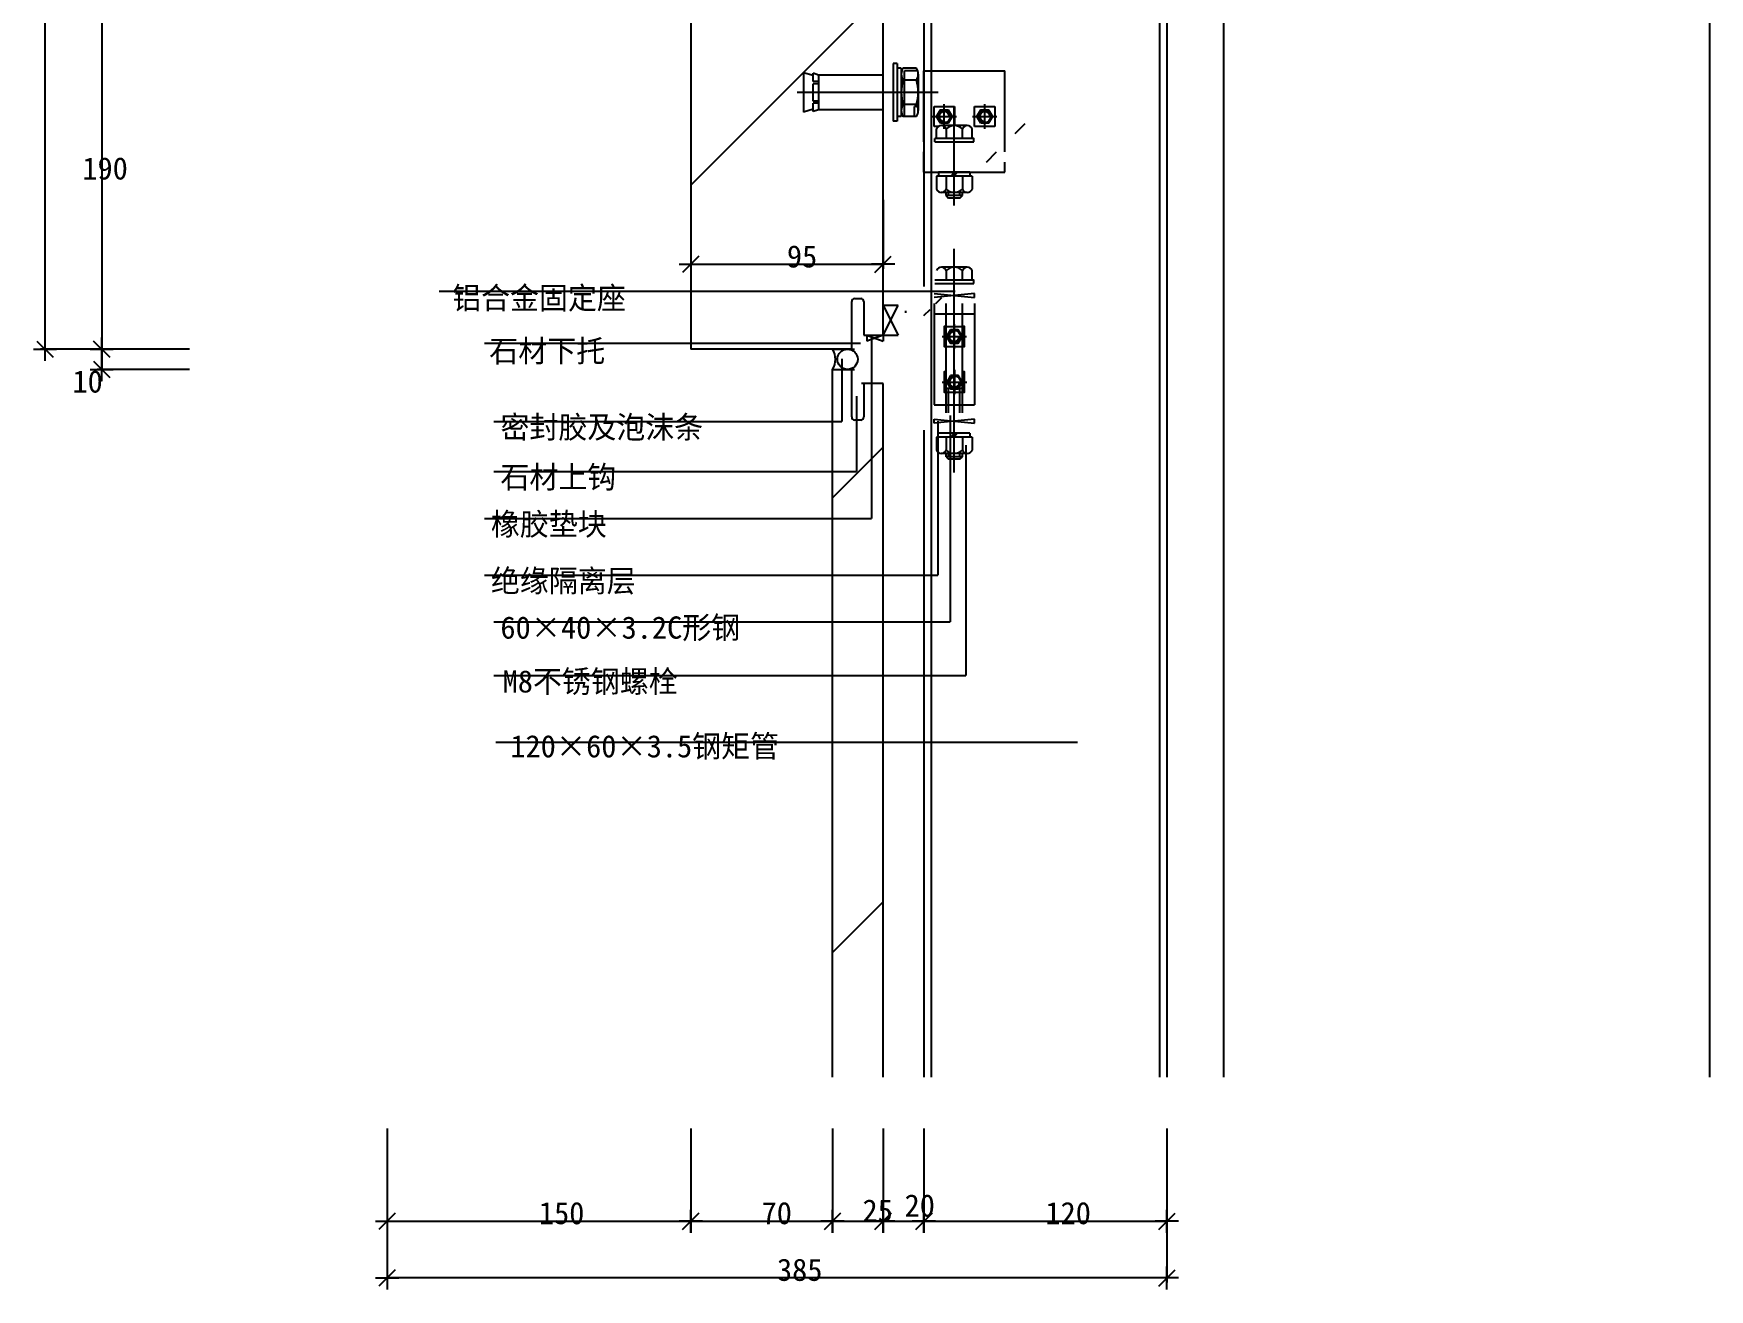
# Model space of a CAD drawing. Header units: metres. Extents: x 8930 to 10085, y 3324 to 4565.
# Drawn here: x 8934 to 9761, y 3324 to 3945 of the extents above; entities that cross this region are included whole.
import ezdxf

# ---------------------------------------------------------------- set-up
doc = ezdxf.new("R2010")
doc.units = ezdxf.units.M
for name, color, linetype in [('ASHADE', 1, 'Continuous'), ('图层1', 252, 'Continuous'), ('外形', 3, 'Continuous'), ('文字标注1', 4, 'Continuous'), ('轴线', 6, 'Continuous')]:
    doc.layers.add(name, color=color, linetype=linetype)
pattern_1 = [(45, (0, 0), (-112.2532, 112.2532), [])]

# ---------------------------------------------------------------- blocks, each defined once
blk = doc.blocks.new('_ArchTick')
for p, q in [((0.72, 0), (-0.72, 0)), ((0, -0.71), (0, 0.71))]:
    blk.add_line(p, q)
at = {"color": 0, "linetype": 'ByBlock'}
blk.add_lwpolyline([(-0.5, -0.5), (0.5, 0.5)], dxfattribs=at)

msp = doc.modelspace()

# ---------------------------------------------------------------- hatches: boundary and pattern name
at = {"layer": '图层1'}
h = msp.add_hatch(dxfattribs=at)
h.set_pattern_fill('ANSI31', scale=500)
h.paths.add_polyline_path([(9761.34, 4140.72), (9761.34, 4234.72), (9521.34, 4234.72), (9521.34, 4140.72)])
h.paths.add_polyline_path([(9761.34, 4034.72), (9761.34, 4128.72), (9521.34, 4128.72), (9521.34, 4034.72)])
h.paths.add_polyline_path([(9521.34, 4034.72), (9521.34, 3429.27), (9761.34, 3429.27), (9761.34, 4034.72)])
h = msp.add_hatch(dxfattribs=at)
h.set_pattern_fill('ANSI33,_O', scale=50)
h.set_pattern_definition(pattern_1)
h.paths.add_polyline_path([(9318.56, 3906.41), (9318.56, 3907.5), (9313.89, 3906.09), (9313.89, 3925.52), (9318.56, 3924.12), (9318.56, 3925.21), (9321.29, 3924.38), (9353.15, 3924.38), (9353.15, 3936.39), (9353.15, 3978.95), (9258.15, 3978.95), (9258.15, 3788.95), (9337.65, 3788.95), (9337.65, 3812.45, -0.41), (9339.15, 3813.95), (9342.15, 3813.95, -0.41), (9343.65, 3812.45), (9343.65, 3795.95), (9353.15, 3795.95), (9353.15, 3907.23), (9321.29, 3907.23)])
h = msp.add_hatch(dxfattribs=at)
h.set_pattern_fill('ANSI31', scale=30)
h.paths.add_polyline_path([(9375, 3886.39, 0.41), (9373.34, 3884.72), (9373.34, 3881.39), (9423.34, 3881.39), (9423.34, 3931.39), (9420, 3931.39, 0.41), (9418.34, 3929.72), (9418.34, 3891.89, -0.41), (9412.84, 3886.39)])
h = msp.add_hatch(dxfattribs=at)
h.set_pattern_fill('AR-SAND')
h.paths.add_polyline_path([(9339.15, 3813.95, 0.41), (9337.65, 3812.45), (9337.65, 3788.95), (9339.04, 3788.95, -0.41), (9338.54, 3789.45), (9338.54, 3807.62, -0.6), (9339.79, 3809.95), (9341.29, 3809.95, -0.6), (9342.54, 3807.62), (9342.54, 3794.95, 0.41), (9344.54, 3792.95), (9345.15, 3792.95), (9345.15, 3795.95), (9343.65, 3795.95), (9343.65, 3812.45, 0.41), (9342.15, 3813.95)])
h = msp.add_hatch(dxfattribs=at)
h.set_pattern_fill('ANSI31', scale=20)
h.paths.add_polyline_path([(9398.34, 3811.45, -0.41), (9400.34, 3809.45), (9400.34, 3804.45), (9403.34, 3804.45), (9403.34, 3809.45, 0.41), (9398.34, 3814.45), (9388.34, 3814.45), (9388.34, 3811.45)])
h.paths.add_polyline_path([(9378.34, 3814.45, 0.41), (9373.34, 3809.45), (9373.34, 3759.45, 0.41), (9378.34, 3754.45), (9388.34, 3754.45), (9388.34, 3757.45), (9378.34, 3757.45, -0.41), (9376.34, 3759.45), (9376.34, 3809.45, -0.41), (9378.34, 3811.45), (9388.34, 3811.45), (9388.34, 3814.45)])
h.paths.add_polyline_path([(9398.34, 3754.45, 0.41), (9403.34, 3759.45), (9403.34, 3764.45), (9400.34, 3764.45), (9400.34, 3759.45, -0.41), (9398.34, 3757.45), (9388.34, 3757.45), (9388.34, 3754.45)])
h = msp.add_hatch(dxfattribs=at)
h.set_pattern_fill('ANSI33,_O', scale=50)
h.set_pattern_definition(pattern_1)
h.paths.add_polyline_path([(9328.15, 3447.13), (9353.15, 3447.13), (9353.15, 3789.81), (9343.65, 3789.81), (9343.65, 3773.31, -0.41), (9342.15, 3771.81), (9339.15, 3771.81, -0.41), (9337.65, 3773.31), (9337.65, 3796.81), (9328.15, 3796.81)])
h = msp.add_hatch(dxfattribs=at)
h.set_pattern_fill('ANSI37', scale=20)
h.paths.add_polyline_path([(9340.61, 3783.95, 1), (9330.61, 3783.95, 1)])
h = msp.add_hatch(dxfattribs=at)
h.set_pattern_fill('AR-SAND')
h.paths.add_polyline_path([(9338.54, 3778.45, -0.41), (9339.04, 3778.95), (9337.65, 3778.95), (9337.65, 3755.45, 0.41), (9339.15, 3753.95), (9342.15, 3753.95, 0.41), (9343.65, 3755.45), (9343.65, 3771.95), (9342.54, 3771.95), (9342.54, 3760.28, -0.6), (9341.29, 3757.95), (9339.79, 3757.95, -0.6), (9338.54, 3760.28)])

# ---------------------------------------------------------------- linework, layer by layer
for p, q in [((8939.2, 3788.95), (8939.2, 4288.95)), ((8967.2, 3978.95), (8967.2, 3788.95)), ((9313.89, 3925.52), (9313.89, 3906.09)), ((9318.56, 3924.12), (9313.89, 3925.52)), ((9321.29, 3924.38), (9318.56, 3925.21)), ((9318.56, 3921.14), (9318.56, 3925.21)), ((9353.15, 3924.38), (9321.29, 3924.38)), ((9321.29, 3924.38), (9321.29, 3907.23)), ((9358.15, 3930.12), (9358.15, 3901.5)), ((9360.15, 3930.12), (9358.15, 3930.12)), ((9360.15, 3930.12), (9360.15, 3901.5)), ((9362.15, 3927.8), (9360.15, 3927.8)), ((9362.15, 3927.8), (9362.15, 3903.82)), ((9369.69, 3927.8), (9363.02, 3927.8)), ((9370.55, 3924.8), (9370.55, 3906.82)), ((9321.29, 3921.14), (9318.56, 3921.14)), ((9321.29, 3920.1), (9318.56, 3920.1)), ((9318.56, 3911.52), (9318.56, 3920.1)), ((9369.69, 3921.8), (9363.02, 3921.8)), ((9318.56, 3907.5), (9313.89, 3906.09)), ((9321.29, 3911.52), (9318.56, 3911.52)), ((9318.56, 3906.41), (9318.56, 3910.48)), ((9321.29, 3910.48), (9318.56, 3910.48)), ((9369.69, 3909.81), (9363.02, 3909.81)), ((9370.55, 3908.89), (9368.72, 3908.89)), ((9368.72, 3903.82), (9368.72, 3908.89)), ((9321.29, 3907.23), (9318.56, 3906.41)), ((9353.15, 3907.23), (9321.29, 3907.23)), ((9360.15, 3901.5), (9358.15, 3901.5)), ((9362.15, 3903.82), (9360.15, 3903.82)), ((9369.69, 3903.82), (9363.02, 3903.82)), ((9394.74, 3899.39), (9381.94, 3899.39)), ((9378.74, 3891.39), (9378.74, 3892.99)), ((9378.74, 3891.39), (9397.94, 3891.39)), ((9379.54, 3892.99), (9379.54, 3897.79)), ((9397.14, 3892.99), (9397.14, 3897.79)), ((9397.12, 3874.39), (9379.52, 3874.39)), ((9379.52, 3874.39), (9379.52, 3868)), ((9380.6, 3876.39), (9380.6, 3874.39)), ((9396.04, 3876.39), (9380.6, 3876.39)), ((9396.04, 3874.39), (9380.6, 3874.39)), ((9384.32, 3874.39), (9384.32, 3868)), ((9388.34, 3876.39), (9386.92, 3874.39)), ((9389.75, 3876.39), (9388.33, 3874.39)), ((9392.32, 3874.39), (9392.32, 3868)), ((9396.04, 3876.39), (9396.04, 3874.39)), ((9397.12, 3874.39), (9397.12, 3868)), ((9394.72, 3866.4), (9381.92, 3866.4)), ((9384.32, 3864.8), (9384.32, 3866.4)), ((9385.52, 3864.8), (9385.52, 3866.4)), ((9391.12, 3864.8), (9391.12, 3866.4)), ((9392.32, 3864.8), (9392.32, 3866.4)), ((9258.15, 3862.7), (9258.15, 3828.61)), ((9353.15, 3862.7), (9353.15, 3828.61)), ((9392.32, 3864.8), (9384.32, 3864.8)), ((9384.32, 3864.8), (9385.52, 3863.6)), ((9391.12, 3863.6), (9385.52, 3863.6)), ((9391.12, 3863.6), (9392.32, 3864.8)), ((9258.15, 3830.86), (9353.15, 3830.86)), ((9394.74, 3829.45), (9381.94, 3829.45)), ((9397.14, 3823.05), (9397.14, 3827.85)), ((9378.34, 3816.45), (9398.34, 3814.45)), ((9398.34, 3816.45), (9378.34, 3814.45)), ((9378.74, 3821.45), (9397.94, 3821.45)), ((9398.34, 3814.45), (9398.34, 3816.45)), ((9360.54, 3810.45), (9353.15, 3810.45)), ((9353.15, 3795.95), (9360.54, 3810.45)), ((9353.15, 3810.45), (9360.54, 3795.95)), ((9378.34, 3811.45), (9378.34, 3761.45)), ((9384.32, 3757.45), (9384.32, 3811.45)), ((9392.32, 3757.45), (9392.32, 3811.45)), ((9398.34, 3811.45), (9398.34, 3761.45)), ((9378.34, 3806.45), (9384.32, 3806.45)), ((9392.32, 3806.45), (9398.34, 3806.45)), ((9345.15, 3795.95), (9353.15, 3792.95)), ((9353.15, 3795.95), (9345.15, 3792.95)), ((9345.15, 3795.95), (9345.15, 3792.95)), ((9353.15, 3795.95), (9360.54, 3795.95)), ((9353.15, 3795.95), (9353.15, 3792.95)), ((9010.59, 3788.95), (8936.95, 3788.95)), ((9010.59, 3788.95), (8964.95, 3788.95)), ((9010.59, 3788.95), (8964.95, 3788.95)), ((8967.2, 3788.95), (8967.2, 3778.95)), ((9010.59, 3778.95), (8964.95, 3778.95)), ((9384.32, 3769.71), (9392.32, 3769.71)), ((9385.52, 3757.45), (9385.52, 3769.71)), ((9391.12, 3757.45), (9391.12, 3769.71)), ((9378.34, 3761.45), (9384.32, 3761.45)), ((9392.32, 3761.45), (9398.34, 3761.45)), ((9398.33, 3754.45), (9378.33, 3752.45)), ((9378.33, 3754.45), (9398.33, 3752.45)), ((9378.33, 3752.45), (9378.33, 3754.45)), ((9398.33, 3752.45), (9398.33, 3754.45)), ((9379.52, 3745.45), (9379.52, 3739.05)), ((9397.12, 3745.45), (9379.52, 3745.45)), ((9396.04, 3747.45), (9380.6, 3747.45)), ((9396.04, 3745.45), (9380.6, 3745.45)), ((9384.32, 3745.45), (9384.32, 3739.05)), ((9388.34, 3747.45), (9386.92, 3745.45)), ((9389.75, 3747.45), (9388.33, 3745.45)), ((9392.32, 3745.45), (9392.32, 3739.05)), ((9396.04, 3747.45), (9396.04, 3745.45)), ((9397.12, 3745.45), (9397.12, 3739.05)), ((9394.72, 3737.45), (9381.92, 3737.45)), ((9384.32, 3735.85), (9384.32, 3737.45)), ((9392.32, 3735.85), (9384.32, 3735.85)), ((9384.32, 3735.85), (9385.52, 3734.65)), ((9385.52, 3735.85), (9385.52, 3737.45)), ((9391.12, 3734.65), (9385.52, 3734.65)), ((9391.12, 3735.85), (9391.12, 3737.45)), ((9391.12, 3734.65), (9392.32, 3735.85)), ((9392.32, 3735.85), (9392.32, 3737.45)), ((9108.15, 3404.01), (9108.15, 3355.89)), ((9108.15, 3404.01), (9108.15, 3327.89)), ((9258.15, 3404.01), (9258.15, 3355.89)), ((9258.15, 3404.01), (9258.15, 3355.89)), ((9328.15, 3404.01), (9328.15, 3355.89)), ((9328.15, 3404.01), (9328.15, 3355.89)), ((9353.15, 3404.01), (9353.15, 3355.89)), ((9353.15, 3404.01), (9353.15, 3355.89)), ((9373.34, 3404.01), (9373.34, 3355.89)), ((9373.34, 3404.01), (9373.34, 3355.89)), ((9493.34, 3404.01), (9493.34, 3327.89)), ((9493.34, 3404.01), (9493.34, 3355.89)), ((9108.15, 3358.14), (9258.15, 3358.14)), ((9258.15, 3358.14), (9328.15, 3358.14)), ((9328.15, 3358.14), (9353.15, 3358.14)), ((9353.15, 3358.14), (9373.34, 3358.14)), ((9373.34, 3358.14), (9493.34, 3358.14)), ((9493.34, 3330.14), (9108.15, 3330.14))]:
    msp.add_line(p, q)
for points in [[(9392.34, 3892.99), (9392.34, 3897.79, 0.4), (9384.34, 3897.79), (9384.34, 3892.99)], [(9379.52, 3868, 0.67), (9384.32, 3868, 0.4), (9392.32, 3868, 0.67), (9397.12, 3868)], [(9392.34, 3823.05), (9392.34, 3827.85, 0.4), (9384.34, 3827.85), (9384.34, 3823.05)], [(9379.52, 3739.05, 0.67), (9384.32, 3739.05, 0.4), (9392.32, 3739.05, 0.67), (9397.12, 3739.05)]]:
    msp.add_lwpolyline(points, format="xyb")
for points in [[(9397.94, 3891.39), (9397.94, 3892.99), (9378.74, 3892.99)], [(9397.94, 3821.45), (9397.94, 3823.05), (9378.74, 3823.05)], [(9384.32, 3800.2), (9383.34, 3800.2), (9383.34, 3790.2), (9384.32, 3790.2)], [(9392.32, 3790.2), (9393.34, 3790.2), (9393.34, 3800.2), (9392.32, 3800.2)], [(9384.38, 3777.7), (9383.4, 3777.7), (9383.4, 3767.7), (9384.38, 3767.7)], [(9392.38, 3767.7), (9393.4, 3767.7), (9393.4, 3777.7), (9392.38, 3777.7)]]:
    msp.add_lwpolyline(points)
for centre, radius in [((9383.4, 3903.89), 3), ((9403.34, 3903.89), 3), ((9335.61, 3783.95), 5)]:
    msp.add_circle(centre, radius)
for centre, radius, start, end in [((9367.79, 3924.8), 5.63, 147.86, 212.14), ((9364.92, 3924.8), 5.63, 327.86, 32.14), ((9383.4, 3915.81), 21.24, 163.61, 196.39), ((9349.31, 3915.81), 21.24, 343.61, 16.39), ((9367.79, 3906.82), 5.63, 147.86, 212.14), ((9364.92, 3906.82), 5.63, 327.86, 32.14), ((9369.69, 3909.81), 0, 180, 244.27), ((9381.94, 3896.79), 2.6, 22.62, 157.38), ((9394.74, 3896.79), 2.6, 22.62, 157.38), ((9381.94, 3826.85), 2.6, 22.62, 157.38), ((9394.74, 3826.85), 2.6, 22.62, 157.38), ((9320.27, 3783.95), 9.33, 327.61, 32.39)]:
    msp.add_arc(centre, radius, start, end)
at = {"layer": 'ASHADE'}
for p, q in [((9373.34, 3926.39), (9413.34, 3926.39)), ((9373.34, 3891.39), (9373.34, 3926.39)), ((9413.34, 3886.41), (9413.34, 3926.39)), ((9373.34, 3876.39), (9373.34, 3886.39)), ((9373.34, 3876.39), (9413.34, 3876.39)), ((9413.34, 3876.39), (9413.34, 3881.39)), ((9133.96, 3817.57), (9388.71, 3817.57)), ((9156.2, 3791.9), (9342.01, 3791.9)), ((9347.48, 3794.54), (9347.48, 3705.23)), ((9332.73, 3784.19), (9332.73, 3753.18)), ((9340.04, 3765.68), (9340.04, 3728.51)), ((9160.94, 3753.18), (9332.73, 3753.18)), ((9380.18, 3753.38), (9380.18, 3677.26)), ((9386.35, 3756.15), (9386.35, 3654.34)), ((9394.02, 3741.61), (9394.02, 3627.71)), ((9160.94, 3728.51), (9340.04, 3728.51)), ((9156.2, 3705.23), (9347.48, 3705.23)), ((9156.2, 3677.26), (9380.18, 3677.26)), ((9160.94, 3654.34), (9386.35, 3654.34)), ((9160.94, 3627.71), (9394.02, 3627.71)), ((9161.95, 3594.77), (9449.11, 3594.77))]:
    msp.add_line(p, q, dxfattribs=at)
for centre in [(9383.4, 3903.89), (9403.34, 3903.89)]:
    msp.add_arc(centre, 2.5, 0, 270, dxfattribs=at)
at = {"layer": '图层1'}
for p, q in [((9376.94, 4234.72), (9376.94, 3429.27)), ((9489.74, 4234.72), (9489.74, 3429.27)), ((9363.65, 3903.82), (9363.65, 3926.39)), ((9370.32, 3926.39), (9363.65, 3926.39)), ((9373.34, 3891.39), (9373.34, 3886.39)), ((9384.32, 3806.45), (9392.32, 3806.45)), ((9384.32, 3800.2), (9392.32, 3800.2)), ((9337.65, 3788.95), (9339.04, 3788.95)), ((9384.32, 3790.2), (9392.32, 3790.2)), ((9337.65, 3778.95), (9339.04, 3778.95)), ((9343.65, 3771.95), (9342.54, 3771.95)), ((9384.38, 3767.7), (9392.38, 3767.7)), ((9384.32, 3761.45), (9392.32, 3761.45))]:
    msp.add_line(p, q, dxfattribs=at)
for points in [[(9386.42, 3798.51), (9384.51, 3795.2), (9386.42, 3791.89), (9390.25, 3791.89), (9392.16, 3795.2), (9390.25, 3798.51)], [(9386.49, 3776.01), (9384.58, 3772.7), (9386.49, 3769.39), (9390.31, 3769.39), (9392.22, 3772.7), (9390.31, 3776.01)]]:
    msp.add_lwpolyline(points, close=True, dxfattribs=at)
for centre in [(9388.34, 3795.2), (9388.4, 3772.7)]:
    msp.add_circle(centre, 3, dxfattribs=at)
for centre in [(9388.34, 3795.2), (9388.4, 3772.7)]:
    msp.add_arc(centre, 2.5, 90, 0, dxfattribs=at)
at = {"layer": '外形'}
for p, q in [((9521.34, 4234.72), (9521.34, 3429.27)), ((9761.34, 4234.72), (9761.34, 3429.27))]:
    msp.add_line(p, q, dxfattribs=at)
at = {"layer": '文字标注1'}
for p, q in [((9493.34, 4084.72), (9493.34, 3429.27)), ((9373.34, 4022.67), (9373.34, 3891.39)), ((9258.15, 3978.95), (9258.15, 3788.95)), ((9353.15, 3795.95), (9353.15, 3978.95)), ((9378.4, 3908.89), (9388.4, 3908.89)), ((9378.4, 3898.89), (9378.4, 3908.89)), ((9388.4, 3908.89), (9388.4, 3899.39)), ((9398.34, 3908.89), (9408.34, 3908.89)), ((9398.34, 3898.89), (9398.34, 3908.89)), ((9408.34, 3908.89), (9408.34, 3898.89)), ((9380.4, 3898.89), (9378.4, 3898.89)), ((9408.34, 3898.89), (9398.34, 3898.89)), ((9373.34, 3886.39), (9373.34, 3819.95)), ((9337.65, 3788.95), (9337.65, 3812.45)), ((9339.15, 3813.95), (9342.15, 3813.95)), ((9343.65, 3812.45), (9343.65, 3795.95)), ((9364.34, 3806.95), (9364.34, 3807.95)), ((9343.65, 3795.95), (9353.15, 3795.95)), ((9337.65, 3788.95), (9258.15, 3788.95)), ((9328.15, 3788.95), (9337.65, 3788.95)), ((9328.15, 3429.27), (9328.15, 3778.95)), ((9328.15, 3778.95), (9337.65, 3778.95)), ((9337.65, 3755.45), (9337.65, 3778.95)), ((9353.15, 3771.95), (9343.65, 3771.95)), ((9343.65, 3771.95), (9343.65, 3755.45)), ((9353.15, 3429.27), (9353.15, 3771.95)), ((9342.15, 3753.95), (9339.15, 3753.95)), ((9373.34, 3748.95), (9373.34, 3429.27))]:
    msp.add_line(p, q, dxfattribs=at)
for points in [[(9381.49, 3900.58), (9379.58, 3903.89), (9381.49, 3907.2), (9385.31, 3907.2), (9387.22, 3903.89), (9385.31, 3900.58)], [(9401.42, 3900.58), (9399.51, 3903.89), (9401.42, 3907.2), (9405.25, 3907.2), (9407.16, 3903.89), (9405.25, 3900.58)]]:
    msp.add_lwpolyline(points, close=True, dxfattribs=at)
for centre, start, end in [((9339.15, 3812.45), 90, 180), ((9342.15, 3812.45), 0, 90), ((9339.15, 3755.45), 180, 270), ((9342.15, 3755.45), 270, 0)]:
    msp.add_arc(centre, 1.5, start, end, dxfattribs=at)
at = {"layer": '轴线'}
for p, q in [((9380.39, 3915.81), (9310.73, 3915.81)), ((9383.4, 3897.85), (9383.4, 3909.93)), ((9388.34, 3859.92), (9388.34, 3908.4)), ((9403.34, 3897.85), (9403.34, 3909.93)), ((9377.36, 3903.89), (9389.44, 3903.89)), ((9397.29, 3903.89), (9409.38, 3903.89)), ((9388.34, 3728), (9388.34, 3838.45)), ((9388.34, 3801.24), (9388.34, 3789.15)), ((9382.29, 3795.2), (9394.38, 3795.2)), ((9388.4, 3778.74), (9388.4, 3766.65)), ((9382.36, 3772.7), (9394.44, 3772.7))]:
    msp.add_line(p, q, dxfattribs=at)

# ---------------------------------------------------------------- block references
at = {"xscale": 8, "yscale": 8, "zscale": 8}
for p, rotation in [((9258.15, 3830.86), 180), ((8939.2, 3788.95), 270), ((8967.2, 3788.95), 270), ((8967.2, 3788.95), 90), ((8967.2, 3778.95), 270), ((9108.15, 3358.14), 180), ((9258.15, 3358.14), 180), ((9328.15, 3358.14), 180), ((9353.15, 3358.14), 180), ((9373.34, 3358.14), 180), ((9108.15, 3330.14), 180)]:
    msp.add_blockref('_ArchTick', p, dxfattribs=dict(at, rotation=rotation))
for p in [(9353.15, 3830.86), (9258.15, 3358.14), (9328.15, 3358.14), (9353.15, 3358.14), (9373.34, 3358.14), (9493.34, 3358.14), (9493.34, 3330.14)]:
    msp.add_blockref('_ArchTick', p, dxfattribs=at)

# ---------------------------------------------------------------- texts
at = {"char_height": 11, "attachment_point": 1}
for s, insert in [('\\A1;190', (8957.66, 3883.76)), ('\\A1;95', (9305.65, 3840.3)), ('\\A1;10', (8952.77, 3778.5)), ('\\A1;20', (9363.78, 3371.47)), ('\\A1;150', (9183.15, 3367.71)), ('\\A1;70', (9293.15, 3367.71)), ('\\A1;25', (9342.98, 3368.96)), ('\\A1;120', (9433.34, 3367.71)), ('\\A1;385', (9300.74, 3339.71))]:
    msp.add_mtext(s, dxfattribs=dict(at, insert=insert))
at = {"layer": 'ASHADE', "char_height": 11, "attachment_point": 1}
for s, insert in [('铝合金固定座', (9140.3, 3819.74)), ('石材下托', (9158.67, 3793.58)), ('密封胶及泡沫条', (9164.18, 3755.94)), ('石材上钩', (9164.18, 3731.28)), ('橡胶垫块', (9159.44, 3708)), ('绝缘隔离层', (9159.44, 3680.02)), ('60×40×3.2C形钢', (9164.14, 3656.94)), ('M8不锈钢螺栓', (9165.24, 3630.35)), ('120×60×3.5钢矩管', (9169.07, 3598.31))]:
    msp.add_mtext(s, dxfattribs=dict(at, insert=insert))

doc.saveas('drawing.dxf')
